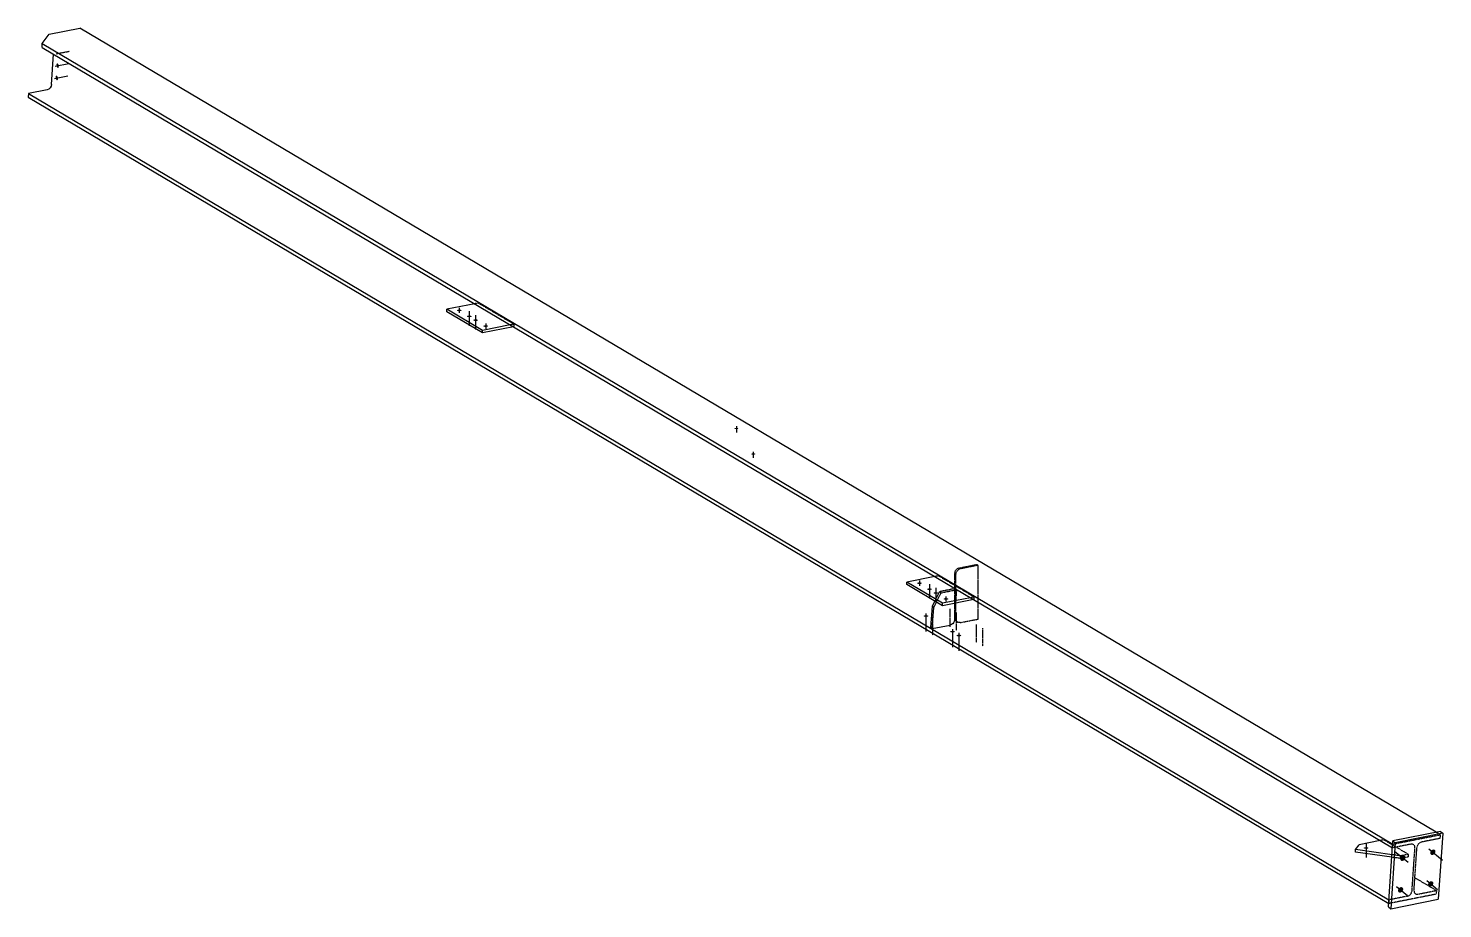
# Model space of a CAD drawing. Header units: millimetres. Extents: x 9 to 68168, y 9 to 4911.
# Drawn here: x 13530 to 21271, y 96 to 4911 of the extents above; entities that cross this region are included whole.
import ezdxf

# ---------------------------------------------------------------- set-up
doc = ezdxf.new("R2010")
doc.units = ezdxf.units.MM
doc.linetypes.add('DXK_LINE_DOT2', pattern=[3.9198, 1.9599, -1.9599])
doc.layers.add('STÅL', color=7, linetype='Continuous')

msp = doc.modelspace()

# ---------------------------------------------------------------- hatches: boundary and pattern name
at = {"layer": 'STÅL', "linetype": 'Continuous'}
for points in [[(13692.2, 4641), (13692.5, 4638.4), (13692.7, 4635.7), (13692.5, 4633.3), (13692, 4631.2), (13691.3, 4629.4), (13690.4, 4628.1), (13689.3, 4627.3), (13688, 4627), (13686.7, 4627.3), (13685.3, 4628.2), (13684, 4629.6), (13682.8, 4631.4), (13681.7, 4633.6), (13680.8, 4636), (13680.2, 4638.7), (13679.8, 4641.3), (13679.7, 4644), (13679.8, 4646.4), (13680.3, 4648.5), (13681, 4650.3), (13681.9, 4651.6), (13683, 4652.4), (13684.3, 4652.7), (13685.6, 4652.3), (13687, 4651.5), (13688.3, 4650.1), (13689.5, 4648.3), (13690.6, 4646.1), (13691.5, 4643.7)], [(13696.7, 4708.3), (13697.1, 4705.6), (13697.2, 4703), (13697.1, 4700.6), (13696.6, 4698.4), (13695.9, 4696.6), (13695, 4695.3), (13693.9, 4694.5), (13692.6, 4694.3), (13691.3, 4694.6), (13689.9, 4695.5), (13688.6, 4696.8), (13687.4, 4698.6), (13686.3, 4700.8), (13685.4, 4703.3), (13684.7, 4705.9), (13684.3, 4708.6), (13684.2, 4711.2), (13684.4, 4713.6), (13684.9, 4715.8), (13685.6, 4717.5), (13686.5, 4718.9), (13687.6, 4719.6), (13688.9, 4719.9), (13690.2, 4719.6), (13691.5, 4718.7), (13692.9, 4717.4), (13694.1, 4715.5), (13695.2, 4713.4), (13696.1, 4710.9)], [(15888.4, 3363.9), (15885.7, 3364), (15883.2, 3364.3), (15880.8, 3364.7), (15878.8, 3365.4), (15877.2, 3366.1), (15876.1, 3367), (15875.5, 3367.9), (15875.5, 3368.8), (15876.1, 3369.7), (15877.2, 3370.6), (15878.8, 3371.3), (15880.8, 3371.9), (15883.2, 3372.4), (15885.7, 3372.7), (15888.4, 3372.8), (15891.2, 3372.7), (15893.7, 3372.4), (15896.1, 3371.9), (15898.1, 3371.3), (15899.7, 3370.6), (15900.8, 3369.7), (15901.4, 3368.8), (15901.4, 3367.9), (15900.8, 3367), (15899.7, 3366.1), (15898.1, 3365.4), (15896.1, 3364.7), (15893.7, 3364.3), (15891.2, 3364)], [(15943.4, 3331.3), (15940.7, 3331.4), (15938.2, 3331.7), (15935.8, 3332.2), (15933.8, 3332.8), (15932.2, 3333.5), (15931.1, 3334.4), (15930.5, 3335.3), (15930.5, 3336.2), (15931.1, 3337.1), (15932.2, 3338), (15933.8, 3338.7), (15935.8, 3339.4), (15938.2, 3339.8), (15940.7, 3340.1), (15943.4, 3340.2), (15946.1, 3340.1), (15948.7, 3339.8), (15951.1, 3339.4), (15953.1, 3338.7), (15954.7, 3338), (15955.8, 3337.1), (15956.4, 3336.2), (15956.4, 3335.3), (15955.8, 3334.4), (15954.7, 3333.5), (15953.1, 3332.8), (15951.1, 3332.2), (15948.7, 3331.7), (15946.1, 3331.4)], [(15978.4, 3310.6), (15975.7, 3310.7), (15973.2, 3311), (15970.8, 3311.4), (15968.8, 3312.1), (15967.2, 3312.8), (15966.1, 3313.7), (15965.5, 3314.6), (15965.5, 3315.5), (15966.1, 3316.4), (15967.2, 3317.3), (15968.8, 3318), (15970.8, 3318.6), (15973.2, 3319.1), (15975.7, 3319.4), (15978.4, 3319.5), (15981.1, 3319.4), (15983.7, 3319.1), (15986.1, 3318.6), (15988.1, 3318), (15989.7, 3317.3), (15990.8, 3316.4), (15991.4, 3315.5), (15991.4, 3314.6), (15990.8, 3313.7), (15989.7, 3312.8), (15988.1, 3312.1), (15986.1, 3311.4), (15983.7, 3311), (15981.1, 3310.7)], [(16033.4, 3278), (16030.7, 3278.1), (16028.2, 3278.4), (16025.8, 3278.8), (16023.8, 3279.5), (16022.2, 3280.2), (16021.1, 3281.1), (16020.5, 3282), (16020.5, 3282.9), (16021.1, 3283.8), (16022.2, 3284.7), (16023.8, 3285.4), (16025.8, 3286), (16028.2, 3286.5), (16030.7, 3286.8), (16033.4, 3286.9), (16036.2, 3286.8), (16038.7, 3286.5), (16041.1, 3286), (16043.1, 3285.4), (16044.7, 3284.7), (16045.8, 3283.8), (16046.4, 3282.9), (16046.4, 3282), (16045.8, 3281.1), (16044.7, 3280.2), (16043.1, 3279.5), (16041.1, 3278.8), (16038.7, 3278.4), (16036.2, 3278.1)], [(17405.3, 2718.7), (17403, 2718.8), (17400.8, 2719), (17398.8, 2719.4), (17397.1, 2719.9), (17395.7, 2720.6), (17394.8, 2721.3), (17394.3, 2722.1), (17394.3, 2722.8), (17394.8, 2723.6), (17395.7, 2724.3), (17397.1, 2725), (17398.8, 2725.5), (17400.8, 2725.9), (17403, 2726.1), (17405.3, 2726.2), (17407.6, 2726.1), (17409.7, 2725.9), (17411.7, 2725.5), (17413.4, 2725), (17414.8, 2724.3), (17415.7, 2723.6), (17416.2, 2722.8), (17416.2, 2722.1), (17415.7, 2721.3), (17414.8, 2720.6), (17413.4, 2719.9), (17411.7, 2719.4), (17409.7, 2719), (17407.6, 2718.8)], [(17497.9, 2579), (17495.6, 2579.1), (17493.4, 2579.3), (17491.4, 2579.7), (17489.7, 2580.2), (17488.4, 2580.9), (17487.4, 2581.6), (17486.9, 2582.4), (17486.9, 2583.2), (17487.4, 2583.9), (17488.4, 2584.6), (17489.7, 2585.3), (17491.4, 2585.8), (17493.4, 2586.2), (17495.6, 2586.4), (17497.9, 2586.5), (17500.2, 2586.4), (17502.4, 2586.2), (17504.3, 2585.8), (17506.1, 2585.3), (17507.4, 2584.6), (17508.3, 2583.9), (17508.8, 2583.2), (17508.8, 2582.4), (17508.3, 2581.6), (17507.4, 2580.9), (17506.1, 2580.2), (17504.3, 2579.7), (17502.4, 2579.3), (17500.2, 2579.1)], [(18407.2, 1871.8), (18404.5, 1871.9), (18401.9, 1872.2), (18399.6, 1872.6), (18397.6, 1873.3), (18396, 1874), (18394.9, 1874.9), (18394.3, 1875.8), (18394.3, 1876.7), (18394.9, 1877.6), (18396, 1878.5), (18397.6, 1879.2), (18399.6, 1879.8), (18401.9, 1880.3), (18404.5, 1880.6), (18407.2, 1880.7), (18409.9, 1880.6), (18412.5, 1880.3), (18414.9, 1879.8), (18416.9, 1879.2), (18418.5, 1878.5), (18419.6, 1877.6), (18420.2, 1876.7), (18420.2, 1875.8), (18419.6, 1874.9), (18418.5, 1874), (18416.9, 1873.3), (18414.9, 1872.6), (18412.5, 1872.2), (18409.9, 1871.9)], [(18462.2, 1839.2), (18459.5, 1839.3), (18456.9, 1839.6), (18454.6, 1840.1), (18452.6, 1840.7), (18451, 1841.4), (18449.9, 1842.3), (18449.3, 1843.2), (18449.3, 1844.1), (18449.9, 1845), (18451, 1845.9), (18452.6, 1846.6), (18454.6, 1847.2), (18456.9, 1847.7), (18459.5, 1848), (18462.2, 1848.1), (18464.9, 1848), (18467.5, 1847.7), (18469.9, 1847.2), (18471.9, 1846.6), (18473.5, 1845.9), (18474.6, 1845), (18475.2, 1844.1), (18475.2, 1843.2), (18474.6, 1842.3), (18473.5, 1841.4), (18471.9, 1840.7), (18469.9, 1840.1), (18467.5, 1839.6), (18464.9, 1839.3)], [(18497.2, 1818.5), (18494.5, 1818.6), (18491.9, 1818.9), (18489.6, 1819.3), (18487.6, 1819.9), (18486, 1820.7), (18484.9, 1821.5), (18484.3, 1822.5), (18484.3, 1823.4), (18484.9, 1824.3), (18486, 1825.1), (18487.6, 1825.9), (18489.6, 1826.5), (18491.9, 1827), (18494.5, 1827.3), (18497.2, 1827.4), (18499.9, 1827.3), (18502.5, 1827), (18504.9, 1826.5), (18506.9, 1825.9), (18508.5, 1825.1), (18509.6, 1824.3), (18510.2, 1823.4), (18510.2, 1822.5), (18509.6, 1821.5), (18508.5, 1820.7), (18506.9, 1819.9), (18504.9, 1819.3), (18502.5, 1818.9), (18499.9, 1818.6)], [(18552.2, 1785.9), (18549.5, 1786), (18546.9, 1786.3), (18544.6, 1786.7), (18542.6, 1787.4), (18541, 1788.1), (18539.9, 1789), (18539.3, 1789.9), (18539.3, 1790.8), (18539.9, 1791.7), (18541, 1792.6), (18542.6, 1793.3), (18544.6, 1793.9), (18546.9, 1794.4), (18549.5, 1794.7), (18552.2, 1794.8), (18554.9, 1794.7), (18557.5, 1794.4), (18559.9, 1793.9), (18561.9, 1793.3), (18563.5, 1792.6), (18564.6, 1791.7), (18565.2, 1790.8), (18565.2, 1789.9), (18564.6, 1789), (18563.5, 1788.1), (18561.9, 1787.4), (18559.9, 1786.7), (18557.5, 1786.3), (18554.9, 1786)], [(18443, 1692.4), (18440.3, 1692.5), (18437.8, 1692.7), (18435.4, 1693.2), (18433.4, 1693.8), (18431.8, 1694.6), (18430.7, 1695.4), (18430.1, 1696.3), (18430.1, 1697.3), (18430.7, 1698.2), (18431.8, 1699), (18433.4, 1699.8), (18435.4, 1700.4), (18437.8, 1700.9), (18440.3, 1701.2), (18443, 1701.3), (18445.7, 1701.2), (18448.3, 1700.9), (18450.7, 1700.4), (18452.7, 1699.8), (18454.3, 1699), (18455.4, 1698.2), (18456, 1697.3), (18456, 1696.3), (18455.4, 1695.4), (18454.3, 1694.6), (18452.7, 1693.8), (18450.7, 1693.2), (18448.3, 1692.7), (18445.7, 1692.5)], [(18588, 1606.5), (18585.3, 1606.6), (18582.8, 1606.8), (18580.4, 1607.3), (18578.4, 1607.9), (18576.8, 1608.7), (18575.7, 1609.5), (18575.1, 1610.4), (18575.1, 1611.4), (18575.7, 1612.3), (18576.8, 1613.1), (18578.4, 1613.9), (18580.4, 1614.5), (18582.8, 1615), (18585.3, 1615.3), (18588, 1615.4), (18590.7, 1615.3), (18593.3, 1615), (18595.7, 1614.5), (18597.7, 1613.9), (18599.3, 1613.1), (18600.4, 1612.3), (18601, 1611.4), (18601, 1610.4), (18600.4, 1609.5), (18599.3, 1608.7), (18597.7, 1607.9), (18595.7, 1607.3), (18593.3, 1606.8), (18590.7, 1606.6)], [(18623, 1585.7), (18620.3, 1585.8), (18617.8, 1586.1), (18615.4, 1586.6), (18613.4, 1587.2), (18611.8, 1588), (18610.7, 1588.8), (18610.1, 1589.7), (18610.1, 1590.6), (18610.7, 1591.6), (18611.8, 1592.4), (18613.4, 1593.2), (18615.4, 1593.8), (18617.8, 1594.2), (18620.3, 1594.5), (18623, 1594.6), (18625.7, 1594.5), (18628.3, 1594.2), (18630.7, 1593.8), (18632.7, 1593.2), (18634.3, 1592.4), (18635.4, 1591.6), (18636, 1590.6), (18636, 1589.7), (18635.4, 1588.8), (18634.3, 1588), (18632.7, 1587.2), (18630.7, 1586.6), (18628.3, 1586.1), (18625.7, 1585.8)], [(20851.6, 423.6), (20848.9, 423.7), (20846.3, 424), (20843.9, 424.5), (20841.9, 425.1), (20840.3, 425.8), (20839.2, 426.7), (20838.6, 427.6), (20838.6, 428.5), (20839.2, 429.4), (20840.3, 430.3), (20841.9, 431), (20843.9, 431.7), (20846.3, 432.1), (20848.9, 432.4), (20851.6, 432.5), (20854.3, 432.4), (20856.9, 432.1), (20859.2, 431.7), (20861.2, 431), (20862.8, 430.3), (20863.9, 429.4), (20864.5, 428.5), (20864.5, 427.6), (20863.9, 426.7), (20862.8, 425.8), (20861.2, 425.1), (20859.2, 424.5), (20856.9, 424), (20854.3, 423.7)], [(21042.7, 380.4), (21045.1, 382.8), (21047.8, 384.8), (21050.7, 386.3), (21053.7, 387.2), (21056.7, 387.4), (21059.4, 386.9), (21061.9, 385.8), (21063.9, 384.2), (21065.5, 382), (21066.4, 379.3), (21066.8, 376.4), (21066.5, 373.3), (21065.6, 370.2), (21064.2, 367.1), (21062.2, 364.3), (21059.8, 361.8), (21057.1, 359.8), (21054.2, 358.3), (21051.2, 357.5), (21048.3, 357.3), (21045.5, 357.7), (21043.1, 358.8), (21041, 360.5), (21039.5, 362.7), (21038.5, 365.3), (21038.1, 368.2), (21038.4, 371.3), (21039.3, 374.5), (21040.7, 377.5)], [(21207.2, 412.8), (21209.6, 415.3), (21212.4, 417.3), (21215.3, 418.8), (21218.3, 419.7), (21221.2, 419.9), (21224, 419.4), (21226.4, 418.3), (21228.5, 416.6), (21230, 414.4), (21231, 411.8), (21231.3, 408.9), (21231.1, 405.8), (21230.2, 402.7), (21228.7, 399.6), (21226.8, 396.8), (21224.4, 394.3), (21221.7, 392.3), (21218.7, 390.8), (21215.7, 390), (21212.8, 389.8), (21210, 390.2), (21207.6, 391.3), (21205.6, 393), (21204, 395.2), (21203, 397.8), (21202.7, 400.7), (21202.9, 403.8), (21203.8, 407), (21205.3, 410)], [(21195.5, 239.5), (21197.9, 242), (21200.6, 244), (21203.5, 245.4), (21206.5, 246.3), (21209.4, 246.5), (21212.2, 246.1), (21214.6, 245), (21216.7, 243.3), (21218.2, 241.1), (21219.2, 238.5), (21219.5, 235.6), (21219.3, 232.4), (21218.4, 229.3), (21217, 226.2), (21215, 223.4), (21212.6, 221), (21209.9, 218.9), (21207, 217.5), (21204, 216.6), (21201, 216.4), (21198.3, 216.9), (21195.8, 217.9), (21193.8, 219.6), (21192.2, 221.8), (21191.3, 224.4), (21190.9, 227.4), (21191.2, 230.5), (21192, 233.6), (21193.5, 236.7)], [(21030.9, 207), (21033.3, 209.5), (21036, 211.5), (21038.9, 213), (21041.9, 213.8), (21044.9, 214), (21047.6, 213.6), (21050.1, 212.5), (21052.1, 210.8), (21053.7, 208.6), (21054.6, 206), (21055, 203.1), (21054.7, 200), (21053.9, 196.8), (21052.4, 193.8), (21050.4, 190.9), (21048, 188.5), (21045.3, 186.4), (21042.4, 185), (21039.4, 184.1), (21036.5, 183.9), (21033.7, 184.4), (21031.3, 185.5), (21029.2, 187.1), (21027.7, 189.3), (21026.7, 192), (21026.4, 194.9), (21026.6, 198), (21027.5, 201.1), (21029, 204.2)]]:
    msp.add_hatch(color=96, dxfattribs=at).paths.add_polyline_path(points)

# ---------------------------------------------------------------- linework, layer by layer
at = {"layer": 'STÅL', "color": 2, "linetype": 'Continuous'}
for p, q in [((13605.7, 4828.3), (13645, 4878.4)), ((13645, 4878.4), (13811.9, 4911.3)), ((21235, 513.9), (13811.9, 4911.3)), ((13605.7, 4807.1), (13605.7, 4828.3)), ((13605.7, 4828.3), (20997.6, 449.3)), ((13605.7, 4807.1), (20996.2, 429)), ((13657.5, 4604.1), (13668.8, 4769.8)), ((13632.5, 4575.1), (13531.4, 4555.2)), ((13641.6, 4578.7), (13632.5, 4575.1)), ((13649.5, 4585.5), (13641.6, 4578.7)), ((13655.1, 4594.4), (13649.5, 4585.5)), ((13657.5, 4604.1), (13655.1, 4594.4)), ((13531.4, 4555.2), (13530, 4534.8)), ((13530, 4534.8), (20975.5, 124.1)), ((13531.4, 4555.2), (20976.9, 144.5)), ((15973, 3404.8), (15820.1, 3374.6)), ((15820.1, 3360.5), (15820.1, 3374.6)), ((16015.1, 3259.1), (15820.1, 3374.6)), ((16015.1, 3245), (15820.1, 3360.5)), ((16168, 3289.3), (16015.1, 3259.1)), ((16185.8, 3278.7), (16015.1, 3245)), ((16015.1, 3245), (16015.1, 3259.1)), ((18491.7, 1912.7), (18338.9, 1882.5)), ((18338.9, 1868.4), (18338.9, 1882.5)), ((18533.9, 1767), (18338.9, 1882.5)), ((18533.9, 1752.9), (18338.9, 1868.4)), ((18686.7, 1797.1), (18533.9, 1767)), ((18704.6, 1786.6), (18533.9, 1752.9)), ((18470.1, 1633.9), (18478, 1750.4)), ((18477.5, 1627.7), (18485.4, 1744.3)), ((18478, 1750.4), (18491.7, 1777.9)), ((18478, 1750.4), (18485.4, 1744.3)), ((18485.4, 1744.3), (18499.8, 1773.1)), ((18533.9, 1752.9), (18533.9, 1767)), ((18600.4, 1675.9), (18606.6, 1767.2)), ((18470.1, 1633.9), (18477.5, 1627.7)), ((18477.5, 1627.7), (18575.4, 1647)), ((18582.7, 1649.7), (18575.4, 1647)), ((18588.7, 1653.8), (18582.7, 1649.7)), ((18594.5, 1660.3), (18589.8, 1654.8)), ((18595.5, 1661.8), (18598.8, 1668.2)), ((18598.8, 1668.2), (18600.4, 1675.9)), ((20929.5, 468.6), (20813.1, 445.6)), ((20974.3, 106.2), (20998.8, 467.3)), ((21258.6, 518.6), (20998.8, 467.3)), ((20998.8, 467.3), (21011.2, 457.1)), ((21271, 508.4), (21011.2, 457.1)), ((21271, 508.4), (21246.5, 147.3)), ((21258.6, 518.6), (21271, 508.4)), ((20793.2, 419.1), (20813.1, 445.6)), ((20793.2, 405), (20793.2, 419.1)), ((20993.7, 391.4), (20793.2, 419.1)), ((20992.7, 377.4), (20793.2, 405)), ((21011.2, 457.1), (20986.7, 96)), ((20996.2, 429), (20997.6, 449.3)), ((20974.3, 106.2), (20986.7, 96)), ((20976.9, 144.5), (20975.5, 124.1)), ((20986.7, 96), (21246.5, 147.3))]:
    msp.add_line(p, q, dxfattribs=at)
at = {"layer": 'STÅL', "color": 96, "linetype": 'DXK_LINE_DOT2'}
for p, q in [((13682.3, 4771.8), (13755.9, 4786.3)), ((18572.9, 1736.6), (18572.9, 1637.9)), ((18607.9, 1715.8), (18607.9, 1617.2)), ((18478, 1690.2), (18478, 1591.5)), ((18717.9, 1650.7), (18717.9, 1552)), ((18752.9, 1629.9), (18752.9, 1531.3))]:
    msp.add_line(p, q, dxfattribs=at)
at = {"layer": 'STÅL', "color": 96, "linetype": 'Continuous'}
for p, q in [((13673.2, 4637.3), (13746.8, 4651.8)), ((13677.7, 4704.5), (13751.4, 4719.1)), ((15888.4, 3382.4), (15888.4, 3354.2)), ((15943.4, 3364), (15943.4, 3284.1)), ((15978.4, 3343.2), (15978.4, 3263.3)), ((16033.4, 3296.5), (16033.4, 3268.4)), ((17405.3, 2734.7), (17405.3, 2701.3)), ((17497.9, 2595), (17497.9, 2561.6)), ((18407.2, 1890.3), (18407.2, 1862.1)), ((18462.2, 1871.8), (18462.2, 1792)), ((18497.2, 1851.1), (18497.2, 1771.2)), ((18552.2, 1804.4), (18552.2, 1776.2)), ((18443, 1710.9), (18443, 1612.2)), ((18588, 1625), (18588, 1526.3)), ((18623, 1604.3), (18623, 1505.6)), ((20851.6, 456.3), (20851.6, 376.4)), ((21081.7, 348.2), (21007.8, 409.1)), ((21195.2, 422.8), (21269.1, 361.9)), ((21183.4, 249.4), (21242.4, 200.8)), ((21018.8, 216.9), (21077.9, 168.3))]:
    msp.add_line(p, q, dxfattribs=at)
at = {"layer": 'STÅL', "color": 7, "linetype": 'DXK_LINE_DOT2'}
for p, q in [((15993.4, 3408.8), (15973, 3404.8)), ((15993.4, 3408.8), (16188.4, 3293.3)), ((16188.4, 3293.3), (16168, 3289.3)), ((16188.4, 3279.2), (16185.8, 3278.7)), ((16188.4, 3279.2), (16188.4, 3293.3)), ((18600.8, 1937.4), (18599.6, 1929.3)), ((18604.1, 1945.1), (18600.8, 1937.4)), ((18609.3, 1951.7), (18604.1, 1945.1)), ((18608.3, 1932.9), (18611.6, 1940.7)), ((18615.8, 1956.6), (18609.3, 1951.7)), ((18611.6, 1940.7), (18616.8, 1947.3)), ((18623, 1959.3), (18615.8, 1956.6)), ((18616.8, 1947.3), (18623.3, 1952.2)), ((18623, 1959.3), (18720.9, 1978.6)), ((18623.3, 1952.2), (18630.5, 1954.9)), ((18728.4, 1974.2), (18630.5, 1954.9)), ((18720.9, 1978.6), (18728.4, 1974.2)), ((18728.4, 1680.1), (18728.4, 1974.2)), ((18512.1, 1916.7), (18491.7, 1912.7)), ((18512.1, 1916.7), (18707.1, 1801.2)), ((18599.6, 1929.3), (18599.6, 1685.9)), ((18607.1, 1924.9), (18608.3, 1932.9)), ((18607.1, 1681.5), (18607.1, 1924.9)), ((18491.7, 1777.9), (18517.6, 1829.9)), ((18499.8, 1773.1), (18525, 1823.7)), ((18604.2, 1847), (18517.6, 1829.9)), ((18517.6, 1829.9), (18525, 1823.7)), ((18525, 1823.7), (18611.6, 1840.8)), ((18604.2, 1847), (18611.6, 1840.8)), ((18606.6, 1767.2), (18611.6, 1840.8)), ((18707.1, 1801.2), (18686.7, 1797.1)), ((18707.1, 1787.1), (18704.6, 1786.6)), ((18707.1, 1787.1), (18707.1, 1801.2)), ((18589.4, 1654.4), (18588.7, 1653.8)), ((18589.4, 1654.4), (18589.8, 1654.8)), ((18595, 1660.8), (18594.5, 1660.3)), ((18595, 1660.8), (18595.5, 1661.8)), ((18599.6, 1685.9), (18600.8, 1678.3)), ((18600.8, 1678.3), (18604.1, 1671.9)), ((18604.1, 1671.9), (18609.3, 1667.3)), ((18608.3, 1673.9), (18607.1, 1681.5)), ((18611.6, 1667.5), (18608.3, 1673.9)), ((18609.3, 1667.3), (18616.8, 1662.9)), ((18616.8, 1662.9), (18611.6, 1667.5)), ((18623.3, 1660.6), (18616.8, 1662.9)), ((18630.5, 1660.7), (18623.3, 1660.6)), ((18630.5, 1660.7), (18728.4, 1680.1)), ((20949.9, 472.6), (20929.5, 468.6)), ((20949.9, 472.6), (21083.4, 393.5)), ((20997.6, 449.3), (21257.4, 500.6)), ((21256, 480.3), (21154.9, 460.4)), ((21257.4, 500.6), (21235, 513.9)), ((21257.4, 500.6), (21256, 480.3)), ((21040.1, 385), (20993.7, 391.4)), ((21097.3, 449), (20996.2, 429)), ((21083.4, 393.5), (21040.1, 385)), ((21083.4, 379.4), (21083.4, 393.5)), ((21106.2, 448.9), (21097.3, 449)), ((21103, 193.4), (21119.1, 429.2)), ((21113.4, 445.1), (21106.2, 448.9)), ((21117.9, 438.2), (21113.4, 445.1)), ((21113.9, 195.6), (21129.9, 431.3)), ((21119.1, 429.2), (21117.9, 438.2)), ((21132.3, 441), (21129.9, 431.3)), ((21137.9, 449.9), (21132.3, 441)), ((21145.8, 456.7), (21137.9, 449.9)), ((21154.9, 460.4), (21145.8, 456.7)), ((21040.1, 370.9), (20992.7, 377.4)), ((21040.1, 370.9), (21040.1, 385)), ((21083.4, 379.4), (21040.1, 370.9)), ((21118.6, 265.7), (21236.7, 195.8)), ((21235.3, 175.4), (20975.5, 124.1)), ((21078, 164.4), (20976.9, 144.5)), ((21078, 164.4), (21087.1, 168.1)), ((21087.1, 168.1), (21095, 174.8)), ((21095, 174.8), (21100.6, 183.8)), ((21100.6, 183.8), (21103, 193.4)), ((21113.9, 195.6), (21115, 186.6)), ((21115, 186.6), (21119.5, 179.7)), ((21119.5, 179.7), (21126.8, 175.9)), ((21126.8, 175.9), (21135.6, 175.8)), ((21135.6, 175.8), (21236.7, 195.8)), ((21236.7, 195.8), (21235.3, 175.4))]:
    msp.add_line(p, q, dxfattribs=at)

doc.saveas('drawing.dxf')
